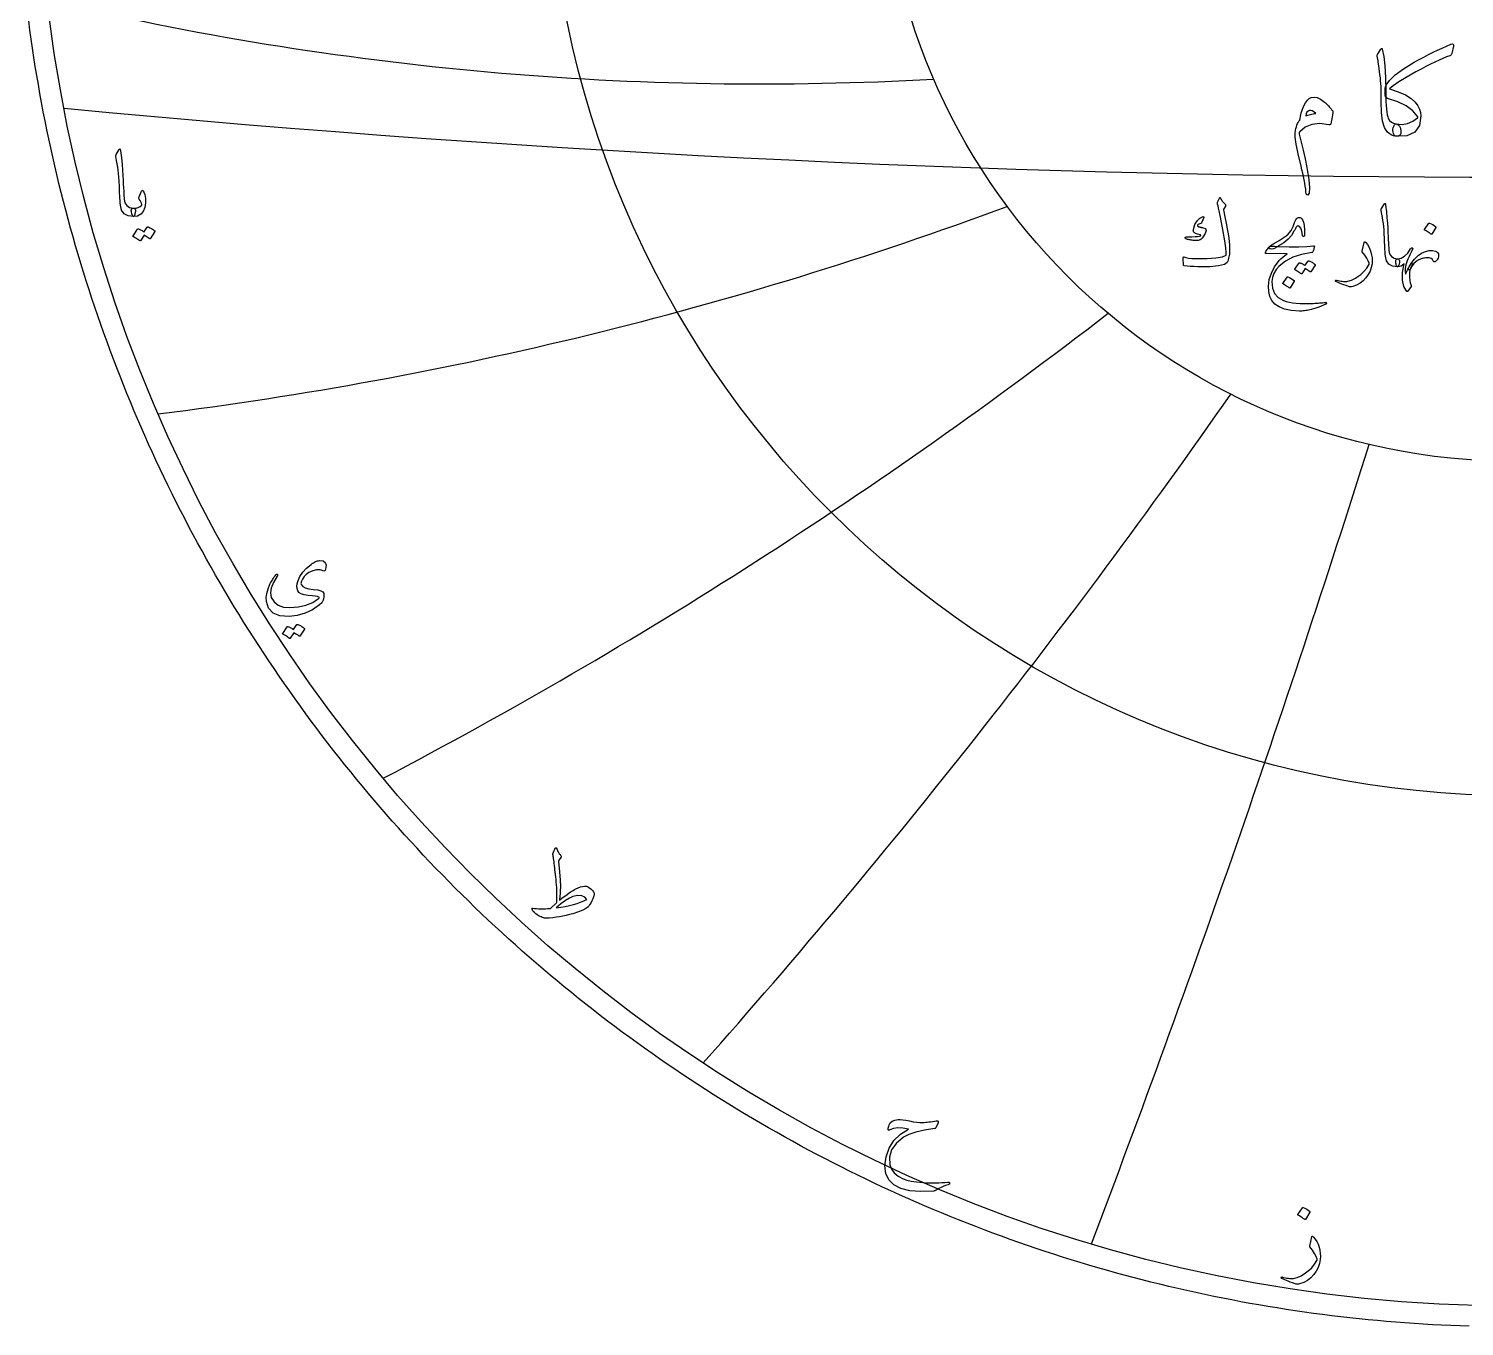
# Model space of a CAD drawing. Header units: millimetres. Extents: x -62 to 62, y -62 to 63.
# Drawn here: x -61.1 to -2.1, y -61.6 to -8.2 of the extents above; entities that cross this region are included whole.
import ezdxf

# ---------------------------------------------------------------- set-up
doc = ezdxf.new("R2010")
doc.units = ezdxf.units.MM
for name, color, linetype in [('CUT_OUTER', 1, 'Continuous'), ('ENGRAVE', 7, 'Continuous'), ('ENGRAVE_FINE', 8, 'Continuous'), ('TEXT', 5, 'Continuous')]:
    doc.layers.add(name, color=color, linetype=linetype)

msp = doc.modelspace()

# ---------------------------------------------------------------- linework, layer by layer
at = {"layer": 'CUT_OUTER'}
msp.add_lwpolyline([(-1.89, -61.5835), (-2.2678, -61.5708), (-2.6455, -61.5557), (-3.0232, -61.5383), (-3.4007, -61.5186), (-3.7781, -61.4966), (-4.1554, -61.4722), (-4.5325, -61.4456), (-4.9094, -61.4166), (-5.2862, -61.3853), (-5.6627, -61.3517), (-6.0391, -61.3158), (-6.4152, -61.2776), (-6.7911, -61.2371), (-7.1667, -61.1943), (-7.542, -61.1491), (-7.9171, -61.1017), (-8.2919, -61.052), (-8.6663, -61), (-9.0404, -60.9456), (-9.4142, -60.889), (-9.7876, -60.8301), (-10.1607, -60.7689), (-10.5334, -60.7054), (-10.9057, -60.6396), (-11.2775, -60.5716), (-11.649, -60.5012), (-12.02, -60.4286), (-12.3906, -60.3537), (-12.7606, -60.2766), (-13.1303, -60.1971), (-13.4994, -60.1154), (-13.868, -60.0315), (-14.2361, -59.9453), (-14.6036, -59.8568), (-14.9706, -59.7661), (-15.3371, -59.6731), (-15.7029, -59.5778), (-16.0682, -59.4804), (-16.4328, -59.3807), (-16.7969, -59.2787), (-17.1603, -59.1745), (-17.5231, -59.0681), (-17.8852, -58.9595), (-18.2466, -58.8486), (-18.6073, -58.7356), (-18.9674, -58.6203), (-19.3267, -58.5028), (-19.6853, -58.3831), (-20.0432, -58.2612), (-20.4003, -58.1372), (-20.7566, -58.0109), (-21.1122, -57.8824), (-21.4669, -57.7518), (-21.8209, -57.619), (-22.174, -57.484), (-22.5263, -57.3469), (-22.8778, -57.2076), (-23.2284, -57.0661), (-23.5781, -56.9225), (-23.9269, -56.7768), (-24.2748, -56.6289), (-24.6218, -56.4789), (-24.9679, -56.3267), (-25.3131, -56.1725), (-25.6573, -56.0161), (-26.0005, -55.8576), (-26.3427, -55.697), (-26.684, -55.5344), (-27.0242, -55.3696), (-27.3635, -55.2027), (-27.7017, -55.0338), (-28.0388, -54.8628), (-28.3749, -54.6897), (-28.71, -54.5146), (-29.0439, -54.3374), (-29.3768, -54.1581), (-29.7085, -53.9769), (-30.0392, -53.7936), (-30.3687, -53.6082), (-30.6971, -53.4209), (-31.0243, -53.2315), (-31.3503, -53.0402), (-31.6752, -52.8468), (-31.9988, -52.6515), (-32.3213, -52.4541), (-32.6425, -52.2548), (-32.9625, -52.0535), (-33.2813, -51.8503), (-33.5988, -51.6451), (-33.9151, -51.438), (-34.2301, -51.2289), (-34.5438, -51.0179), (-34.8562, -50.805), (-35.1672, -50.5902), (-35.477, -50.3734), (-35.7854, -50.1548), (-36.0925, -49.9343), (-36.3982, -49.7119), (-36.7025, -49.4876), (-37.0055, -49.2615), (-37.307, -49.0335), (-37.6072, -48.8037), (-37.906, -48.572), (-38.2033, -48.3385), (-38.4992, -48.1032), (-38.7936, -47.866), (-39.0866, -47.6271), (-39.3781, -47.3864), (-39.6681, -47.1439), (-39.9566, -46.8996), (-40.2436, -46.6535), (-40.5291, -46.4057), (-40.8131, -46.1562), (-41.0955, -45.9049), (-41.3764, -45.6519), (-41.6558, -45.3971), (-41.9335, -45.1407), (-42.2097, -44.8825), (-42.4843, -44.6227), (-42.7573, -44.3612), (-43.0287, -44.098), (-43.2985, -43.8331), (-43.5666, -43.5666), (-43.8331, -43.2985), (-44.098, -43.0287), (-44.3612, -42.7573), (-44.6227, -42.4843), (-44.8825, -42.2097), (-45.1407, -41.9335), (-45.3971, -41.6558), (-45.6519, -41.3764), (-45.9049, -41.0955), (-46.1562, -40.8131), (-46.4057, -40.5291), (-46.6535, -40.2436), (-46.8996, -39.9566), (-47.1439, -39.6681), (-47.3864, -39.3781), (-47.6271, -39.0866), (-47.866, -38.7936), (-48.1032, -38.4992), (-48.3385, -38.2033), (-48.572, -37.906), (-48.8037, -37.6072), (-49.0335, -37.307), (-49.2615, -37.0055), (-49.4876, -36.7025), (-49.7119, -36.3982), (-49.9343, -36.0925), (-50.1548, -35.7854), (-50.3734, -35.477), (-50.5902, -35.1672), (-50.805, -34.8562), (-51.0179, -34.5438), (-51.2289, -34.2301), (-51.438, -33.9151), (-51.6451, -33.5988), (-51.8503, -33.2813), (-52.0535, -32.9625), (-52.2548, -32.6425), (-52.4541, -32.3213), (-52.6515, -31.9988), (-52.8468, -31.6752), (-53.0402, -31.3503), (-53.2315, -31.0243), (-53.4209, -30.6971), (-53.6082, -30.3687), (-53.7936, -30.0392), (-53.9769, -29.7085), (-54.1581, -29.3768), (-54.3374, -29.0439), (-54.5146, -28.71), (-54.6897, -28.3749), (-54.8628, -28.0388), (-55.0338, -27.7017), (-55.2027, -27.3635), (-55.3696, -27.0242), (-55.5344, -26.684), (-55.697, -26.3427), (-55.8576, -26.0005), (-56.0161, -25.6573), (-56.1725, -25.3131), (-56.3267, -24.9679), (-56.4789, -24.6218), (-56.6289, -24.2748), (-56.7768, -23.9269), (-56.9225, -23.5781), (-57.0661, -23.2284), (-57.2076, -22.8778), (-57.3469, -22.5263), (-57.484, -22.174), (-57.619, -21.8209), (-57.7518, -21.4669), (-57.8824, -21.1122), (-58.0109, -20.7566), (-58.1372, -20.4003), (-58.2612, -20.0432), (-58.3831, -19.6853), (-58.5028, -19.3267), (-58.6203, -18.9674), (-58.7356, -18.6073), (-58.8486, -18.2466), (-58.9595, -17.8852), (-59.0681, -17.5231), (-59.1745, -17.1603), (-59.2787, -16.7969), (-59.3807, -16.4328), (-59.4804, -16.0682), (-59.5778, -15.7029), (-59.6731, -15.3371), (-59.7661, -14.9706), (-59.8568, -14.6036), (-59.9453, -14.2361), (-60.0315, -13.868), (-60.1154, -13.4994), (-60.1971, -13.1303), (-60.2766, -12.7606), (-60.3537, -12.3906), (-60.4286, -12.02), (-60.5012, -11.649), (-60.5716, -11.2775), (-60.6396, -10.9057), (-60.7054, -10.5334), (-60.7689, -10.1607), (-60.8301, -9.7876), (-60.889, -9.4142), (-60.9456, -9.0404), (-61, -8.6663), (-61.052, -8.2919), (-61.1017, -7.9171)], dxfattribs=at)
at = {"layer": 'ENGRAVE'}
for radius in [60.75, 39.7663, 26.0306]:
    msp.add_circle((0, 0), radius, dxfattribs=at)
for centre, radius, start, end in [((-31.0405, 115.8448), 126.3522, 256.592753, 273.238011), ((-74.8621, 129.665), 154.9152, 277.076278, 290.392484), ((-141.0224, 141.0224), 203.3617, 297.686788, 307.673943), ((-258.8924, 149.4716), 301.5765, 318.398621, 325.056725), ((-577.2702, 154.6791), 598.9556, 339.1811417, 342.5101935)]:
    msp.add_arc(centre, radius, start, end, dxfattribs=at)
at = {"layer": 'ENGRAVE_FINE'}
msp.add_arc((0, 614.0096), 628.3525, 264.5526081, 275.4473919, dxfattribs=at)
at = {"layer": 'TEXT'}
for points in [[(-4.8909, -12.1545), (-4.8158, -12.1838), (-4.758, -12.2431), (-4.7176, -12.3323), (-4.6945, -12.4515), (-4.696, -12.5506), (-4.7292, -12.6179), (-4.7942, -12.6536), (-4.8909, -12.6575), (-4.9984, -12.6371), (-5.0957, -12.6), (-5.1828, -12.5461), (-5.2598, -12.4754), (-5.372, -12.2979), (-5.4502, -12.0335), (-5.4942, -11.6823), (-5.5041, -11.2443), (-5.5026, -11.1115), (-5.5029, -10.9815), (-5.505, -10.8541), (-5.5089, -10.7294), (-5.5146, -10.6077), (-5.522, -10.4892), (-5.5313, -10.3741), (-5.5424, -10.2623), (-5.5587, -10.1204), (-5.5741, -9.9917), (-5.5887, -9.8761), (-5.6023, -9.7737), (-5.615, -9.6851), (-5.6268, -9.6108), (-5.6378, -9.5509), (-5.6478, -9.5054), (-5.6649, -9.4294), (-5.6729, -9.3689), (-5.672, -9.324), (-5.6622, -9.2947), (-5.5232, -9.0743), (-5.5032, -9.0515), (-5.4861, -9.0456), (-5.472, -9.0563), (-5.461, -9.0839), (-5.402, -9.374), (-5.3592, -9.7605), (-5.3325, -10.2434), (-5.322, -10.8228), (-5.3183, -11.037), (-5.3119, -11.2294), (-5.3027, -11.3999), (-5.2909, -11.5485), (-5.2764, -11.675), (-5.2592, -11.779), (-5.2393, -11.8606), (-5.2167, -11.9198), (-5.1622, -12.0063), (-5.0897, -12.0742), (-4.9993, -12.1236), (-4.8909, -12.1545)], [(-5.164, -10.7126), (-4.8071, -10.8297), (-4.5125, -10.9605), (-4.2802, -11.1051), (-4.1101, -11.2635), (-4.0074, -11.4042), (-3.9341, -11.5437), (-3.89, -11.682), (-3.8754, -11.8192), (-3.9391, -12.2218), (-4.1305, -12.4958), (-4.4493, -12.641), (-4.8957, -12.6575), (-4.9274, -12.6491), (-4.9556, -12.6287), (-4.9801, -12.5964), (-5.0011, -12.5521), (-5.02, -12.4889), (-5.0286, -12.4287), (-5.0271, -12.3715), (-5.0155, -12.3174), (-4.9882, -12.2407), (-4.9592, -12.188), (-4.9283, -12.1593), (-4.8957, -12.1545), (-4.6487, -12.1692), (-4.4203, -12.1317), (-4.2104, -12.0422), (-4.0191, -11.9006), (-4.0074, -11.8889), (-4.0011, -11.8778), (-4.0002, -11.8674), (-4.0047, -11.8575), (-4.2065, -11.618), (-4.4813, -11.412), (-4.8292, -11.2395), (-5.2502, -11.1006), (-5.2942, -11.0764), (-5.3256, -11.0276), (-5.3445, -10.9542), (-5.3508, -10.8563), (-5.3478, -10.7698), (-5.3388, -10.6922), (-5.3238, -10.6237), (-5.3029, -10.5641), (-5.1679, -10.3611), (-4.9304, -10.1354), (-4.5906, -9.8869), (-4.1484, -9.6156), (-3.951, -9.5056), (-3.7562, -9.4006), (-3.5641, -9.3008), (-3.3748, -9.206), (-3.1881, -9.1164), (-3.0041, -9.0318), (-2.8228, -8.9523), (-2.6443, -8.8779), (-2.5874, -8.8647), (-2.5508, -8.8731), (-2.5347, -8.903), (-2.5389, -8.9545), (-2.6107, -9.2563), (-2.6209, -9.2872), (-2.6371, -9.3126), (-2.6592, -9.3327), (-2.6874, -9.3474), (-2.8245, -9.3996), (-2.9724, -9.4605), (-3.1311, -9.5301), (-3.3005, -9.6084), (-3.4805, -9.6957), (-3.6706, -9.7923), (-3.8709, -9.8981), (-4.0814, -10.0132), (-4.4742, -10.2366), (-4.7855, -10.4276), (-5.0155, -10.5862), (-5.164, -10.7126)], [(-8.8573, -12.0012), (-8.8443, -11.9247), (-8.8292, -11.8485), (-8.8119, -11.7726), (-8.7926, -11.697), (-8.7706, -11.6223), (-8.7453, -11.5491), (-8.7167, -11.4774), (-8.6849, -11.4072), (-8.6142, -11.2799), (-8.5411, -11.1808), (-8.4657, -11.1099), (-8.3879, -11.0671), (-8.2693, -11.0464), (-8.1388, -11.0707), (-7.9962, -11.1398), (-7.8418, -11.2539), (-7.7992, -11.2904), (-7.7579, -11.3282), (-7.7178, -11.3671), (-7.6789, -11.4072), (-7.6409, -11.4485), (-7.6034, -11.491), (-7.5666, -11.5347), (-7.5304, -11.5796), (-7.5118, -11.6057), (-7.4992, -11.6311), (-7.4927, -11.656), (-7.4921, -11.6802), (-7.5082, -11.778), (-7.5232, -11.8653), (-7.537, -11.9421), (-7.5495, -12.0084), (-7.5606, -12.0633), (-7.5699, -12.106), (-7.5774, -12.1364), (-7.5831, -12.1545), (-7.5972, -12.1766), (-7.6154, -12.1904), (-7.6379, -12.1958), (-7.6645, -12.1928), (-8.0355, -12.1407), (-8.3579, -12.1712), (-8.6319, -12.2844), (-8.8573, -12.4802), (-8.8732, -12.5042), (-8.8825, -12.5281), (-8.8852, -12.5521), (-8.8813, -12.576), (-8.7968, -12.8988), (-8.716, -13.2347), (-8.6387, -13.5838), (-8.5651, -13.9461), (-8.4819, -14.4335), (-8.4477, -14.7844), (-8.4627, -14.9987), (-8.5268, -15.0766), (-8.5528, -15.0706), (-8.5735, -15.0478), (-8.5887, -15.0083), (-8.5986, -14.952), (-8.6103, -14.8347), (-8.6262, -14.7125), (-8.6462, -14.5856), (-8.6705, -14.4538), (-8.6983, -14.3176), (-8.7292, -14.1772), (-8.763, -14.0326), (-8.7998, -13.8838), (-8.9229, -13.3847), (-9.0046, -12.9892), (-9.045, -12.6973), (-9.0441, -12.509), (-9.0305, -12.4214), (-9.0136, -12.3407), (-8.9934, -12.2669), (-8.9699, -12.2), (-8.944, -12.14), (-8.9166, -12.0868), (-8.8877, -12.0406), (-8.8573, -12.0012)], [(-8.6082, -11.8239), (-8.5639, -11.8055), (-8.5172, -11.7886), (-8.4681, -11.7732), (-8.4166, -11.7593), (-8.363, -11.7469), (-8.3076, -11.7359), (-8.2504, -11.7265), (-8.1915, -11.7186), (-8.2744, -11.6554), (-8.3459, -11.6144), (-8.4061, -11.5955), (-8.4549, -11.5988), (-8.513, -11.6272), (-8.5579, -11.6743), (-8.5896, -11.7398), (-8.6082, -11.8239)], [(-57.38, -13.2027), (-57.3726, -13.1912), (-57.3656, -13.1835), (-57.3592, -13.1797), (-57.3532, -13.1797), (-57.3441, -13.1847), (-57.3359, -13.1998), (-57.3288, -13.225), (-57.3225, -13.2602), (-57.2909, -13.5464), (-57.265, -13.8111), (-57.2449, -14.0542), (-57.2306, -14.2757), (-57.2213, -14.4652), (-57.2128, -14.635), (-57.205, -14.7852), (-57.198, -14.9157), (-57.1919, -15.0266), (-57.187, -15.1179), (-57.1833, -15.1895), (-57.1807, -15.2415), (-57.1467, -15.3971), (-57.0715, -15.5116), (-56.9551, -15.5849), (-56.7975, -15.617), (-56.7537, -15.6285), (-56.7257, -15.6553), (-56.7134, -15.6975), (-56.717, -15.755), (-56.735, -15.8455), (-56.7544, -15.9102), (-56.7752, -15.949), (-56.7975, -15.9619), (-57.0193, -15.9327), (-57.1827, -15.845), (-57.2876, -15.6989), (-57.334, -15.4944), (-57.3413, -15.3965), (-57.3479, -15.2985), (-57.3538, -15.2001), (-57.3589, -15.1016), (-57.3636, -15.0028), (-57.368, -14.9037), (-57.3722, -14.8045), (-57.3762, -14.7049), (-57.3834, -14.5151), (-57.3934, -14.3442), (-57.4064, -14.1923), (-57.4222, -14.0592), (-57.4409, -13.9314), (-57.4624, -13.7953), (-57.4868, -13.6507), (-57.5141, -13.4978), (-57.5177, -13.4702), (-57.517, -13.4451), (-57.512, -13.4223), (-57.5026, -13.402)], [(-56.5676, -15.1533), (-56.4603, -14.9157), (-56.4445, -14.8896), (-56.4277, -14.8803), (-56.41, -14.8877), (-56.3913, -14.9119), (-56.3568, -14.9843), (-56.33, -15.0599), (-56.3108, -15.1386), (-56.2993, -15.2204), (-56.2957, -15.3058), (-56.3003, -15.3952), (-56.313, -15.4888), (-56.3338, -15.5864), (-56.3973, -15.7507), (-56.4957, -15.868), (-56.6291, -15.9384), (-56.7975, -15.9619), (-56.8169, -15.9497), (-56.8368, -15.9131), (-56.8572, -15.852), (-56.878, -15.7665), (-56.884, -15.7207), (-56.8828, -15.6831), (-56.8744, -15.6537), (-56.8588, -15.6323), (-56.8464, -15.6242), (-56.832, -15.6189), (-56.8157, -15.6165), (-56.7975, -15.617), (-56.6914, -15.6137), (-56.5992, -15.5921), (-56.5209, -15.5523), (-56.4564, -15.4944), (-56.4536, -15.4898), (-56.4526, -15.4838), (-56.4536, -15.4764), (-56.4564, -15.4676), (-56.4715, -15.4134), (-56.4938, -15.3583), (-56.5233, -15.3023), (-56.5599, -15.2453), (-56.5719, -15.2237), (-56.5772, -15.2012), (-56.5757, -15.1777), (-56.5676, -15.1533)], [(-12.1039, -15.2155), (-12.0837, -15.254), (-12.0626, -15.2905), (-12.0406, -15.325), (-12.0177, -15.3574), (-11.9937, -15.3878), (-11.9683, -15.4162), (-11.9416, -15.4426), (-11.9135, -15.467), (-11.9028, -15.4807), (-11.8992, -15.4966), (-11.9028, -15.5148), (-11.9135, -15.5353), (-11.9782, -15.643), (-11.9845, -15.6547), (-11.989, -15.6646), (-11.9917, -15.6727), (-11.9926, -15.679), (-11.9335, -15.9703), (-11.8821, -16.2336), (-11.8383, -16.4688), (-11.8022, -16.6759), (-11.7739, -16.8548), (-11.7537, -17.0051), (-11.7415, -17.1269), (-11.7375, -17.2202), (-11.7375, -17.3963), (-11.7406, -17.4521), (-11.7465, -17.5081), (-11.755, -17.5644), (-11.7662, -17.6208), (-11.7804, -17.6775), (-11.7977, -17.7345), (-11.8181, -17.7916), (-11.8417, -17.849), (-11.9499, -17.9341), (-12.1884, -17.9918), (-12.5571, -18.0221), (-13.056, -18.025), (-13.2119, -18.0196), (-13.356, -18.0107), (-13.4885, -17.9981), (-13.6093, -17.9819), (-13.6203, -17.9772), (-13.6282, -17.9702), (-13.6329, -17.961), (-13.6345, -17.9496), (-13.6377, -17.8946), (-13.6403, -17.8445), (-13.6422, -17.7994), (-13.6434, -17.7592), (-13.644, -17.7235), (-13.6439, -17.6918), (-13.6431, -17.6642), (-13.6416, -17.6406), (-13.6401, -17.6273), (-13.6354, -17.6199), (-13.6275, -17.6184), (-13.6165, -17.6226), (-13.5325, -17.648), (-13.4243, -17.6666), (-13.2918, -17.6785), (-13.1351, -17.6837), (-12.6669, -17.6835), (-12.3007, -17.6613), (-12.0364, -17.617), (-11.874, -17.5508), (-11.8742, -17.4414), (-11.8965, -17.2427), (-11.9407, -16.9546), (-12.0069, -16.5771), (-12.0763, -16.1992), (-12.13, -15.9134), (-12.1679, -15.7196), (-12.1902, -15.6179), (-12.1971, -15.59), (-12.2036, -15.564), (-12.2097, -15.5397), (-12.2153, -15.5173), (-12.2205, -15.4969), (-12.2252, -15.4787), (-12.2295, -15.4627), (-12.2333, -15.449), (-12.2396, -15.4192), (-12.2405, -15.3906), (-12.236, -15.3635), (-12.2261, -15.3377), (-12.1578, -15.2011), (-12.1522, -15.1919), (-12.1462, -15.1859), (-12.1397, -15.1829), (-12.1327, -15.1832), (-12.1242, -15.1879), (-12.1165, -15.1948), (-12.1098, -15.204), (-12.1039, -15.2155)], [(-5.3783, -15.4382), (-5.3714, -15.4275), (-5.3649, -15.4203), (-5.3588, -15.4167), (-5.3532, -15.4167), (-5.3447, -15.4214), (-5.337, -15.4356), (-5.3303, -15.4591), (-5.3244, -15.4921), (-5.2948, -15.7605), (-5.2706, -16.0086), (-5.2517, -16.2365), (-5.2382, -16.4442), (-5.2296, -16.6218), (-5.2216, -16.781), (-5.2143, -16.9218), (-5.2077, -17.0442), (-5.202, -17.1482), (-5.1974, -17.2337), (-5.1939, -17.3009), (-5.1915, -17.3496), (-5.1596, -17.4955), (-5.0891, -17.6029), (-4.98, -17.6716), (-4.8322, -17.7017), (-4.7911, -17.7125), (-4.7649, -17.7376), (-4.7534, -17.7771), (-4.7568, -17.831), (-4.7736, -17.9159), (-4.7918, -17.9765), (-4.8114, -18.0129), (-4.8322, -18.025), (-5.0402, -17.9976), (-5.1933, -17.9154), (-5.2917, -17.7785), (-5.3352, -17.5867), (-5.3421, -17.495), (-5.3482, -17.403), (-5.3537, -17.3109), (-5.3586, -17.2185), (-5.363, -17.1258), (-5.3671, -17.033), (-5.371, -16.9399), (-5.3747, -16.8466), (-5.3815, -16.6686), (-5.3909, -16.5084), (-5.403, -16.366), (-5.4179, -16.2412), (-5.4354, -16.1214), (-5.4556, -15.9938), (-5.4785, -15.8583), (-5.5041, -15.7149), (-5.5074, -15.6891), (-5.5068, -15.6655), (-5.5021, -15.6442), (-5.4933, -15.6251)], [(-56.2265, -16.395), (-56.2217, -16.3902), (-56.215, -16.3873), (-56.2064, -16.3863), (-56.1958, -16.3873), (-56.1581, -16.4014), (-56.1216, -16.417), (-56.0863, -16.434), (-56.0521, -16.4524), (-56.019, -16.4726), (-55.9865, -16.4946), (-55.9548, -16.5186), (-55.9238, -16.5444), (-55.9178, -16.5523), (-55.9151, -16.5607), (-55.9159, -16.5696), (-55.9199, -16.5789), (-56.1039, -16.8702), (-56.1089, -16.874), (-56.1163, -16.874), (-56.1261, -16.8702), (-56.1384, -16.8625), (-56.1467, -16.8554), (-56.1604, -16.8457), (-56.1793, -16.8334), (-56.2035, -16.8184), (-56.2332, -16.8006), (-56.2687, -16.7796), (-56.3099, -16.7556), (-56.3568, -16.7284), (-56.5024, -16.9545), (-56.5091, -16.9614), (-56.5178, -16.9631), (-56.5283, -16.9595), (-56.5407, -16.9506), (-56.5515, -16.943), (-56.5685, -16.9315), (-56.5918, -16.9162), (-56.6212, -16.897), (-56.6574, -16.874), (-56.7007, -16.8472), (-56.7513, -16.8165), (-56.809, -16.782), (-56.815, -16.7763), (-56.8176, -16.7705), (-56.8169, -16.7648), (-56.8128, -16.759), (-56.6251, -16.4793), (-56.6203, -16.4745), (-56.6136, -16.4716), (-56.6049, -16.4707), (-56.5944, -16.4716), (-56.5623, -16.482), (-56.5312, -16.4941), (-56.501, -16.5079), (-56.4718, -16.5233), (-56.4435, -16.5402), (-56.4162, -16.5583), (-56.3899, -16.5776), (-56.3645, -16.5981)], [(-12.8261, -15.9628), (-12.8194, -15.9637), (-12.8135, -15.9664), (-12.8086, -15.9709), (-12.8045, -15.9772), (-12.8032, -15.9828), (-12.8027, -15.9888), (-12.8032, -15.9953), (-12.8045, -16.0023), (-12.88, -16.1927), (-12.8892, -16.212), (-12.8988, -16.2269), (-12.9089, -16.2372), (-12.9195, -16.243), (-12.9646, -16.2558), (-13.003, -16.2727), (-13.0347, -16.2935), (-13.0596, -16.3185), (-13.0646, -16.3315), (-13.0578, -16.3454), (-13.0394, -16.3602), (-13.0093, -16.376), (-12.9892, -16.3829), (-12.9685, -16.3894), (-12.947, -16.3955), (-12.9249, -16.4011), (-12.9019, -16.4063), (-12.8777, -16.411), (-12.8525, -16.4152), (-12.8261, -16.4191), (-12.7349, -16.457), (-12.7057, -16.5349), (-12.7385, -16.6528), (-12.8333, -16.8107), (-12.8723, -16.8576), (-12.9105, -16.8942), (-12.9478, -16.9205), (-12.9842, -16.9364), (-13.0241, -16.9447), (-13.0794, -16.9481), (-13.1499, -16.9465), (-13.2357, -16.94), (-13.2794, -16.9357), (-13.321, -16.9301), (-13.3603, -16.9232), (-13.3973, -16.9149), (-13.4321, -16.9059), (-13.4647, -16.8969), (-13.495, -16.8879), (-13.5231, -16.8789), (-13.5404, -16.8693), (-13.5527, -16.8583), (-13.5601, -16.8459), (-13.5626, -16.8322), (-13.5604, -16.8181), (-13.5536, -16.808), (-13.5424, -16.8019), (-13.5267, -16.7999), (-13.4766, -16.7965), (-13.4198, -16.7936), (-13.3562, -16.7911), (-13.286, -16.7891), (-13.1548, -16.7853), (-13.0524, -16.7774), (-12.9788, -16.7655), (-12.9339, -16.7496), (-12.928, -16.7453), (-12.9249, -16.7397), (-12.9244, -16.7328), (-12.9267, -16.7244), (-12.9298, -16.7193), (-12.9357, -16.7146), (-12.9442, -16.7103), (-12.9554, -16.7065), (-13.0596, -16.6813), (-13.1032, -16.6688), (-13.1405, -16.6526), (-13.1714, -16.6328), (-13.1961, -16.6095), (-13.217, -16.5821), (-13.2294, -16.5538), (-13.2332, -16.5246), (-13.2285, -16.4945), (-13.1629, -16.2915), (-13.074, -16.1352), (-12.9617, -16.0257), (-12.8261, -15.9628)], [(-10.1459, -17.249), (-10.1246, -17.224), (-10.1001, -17.1991), (-10.0725, -17.1746), (-10.0417, -17.1502), (-10.0078, -17.1258), (-9.9708, -17.1012), (-9.9306, -17.0764), (-9.8872, -17.0514), (-9.695, -16.9378), (-9.5387, -16.8376), (-9.4184, -16.7509), (-9.3339, -16.6777), (-9.2686, -16.6057), (-9.2127, -16.5295), (-9.1662, -16.4494), (-9.1292, -16.3652), (-9.1131, -16.3231), (-9.0973, -16.283), (-9.0817, -16.2449), (-9.0663, -16.2089), (-9.0514, -16.1753), (-9.0371, -16.1447), (-9.0235, -16.1169), (-9.0106, -16.0921), (-8.9821, -16.0497), (-8.9504, -16.0194), (-8.9156, -16.0012), (-8.8777, -15.9951), (-8.8406, -16.0012), (-8.8049, -16.0194), (-8.7706, -16.0497), (-8.7375, -16.0921), (-8.6965, -16.1891), (-8.6702, -16.3292), (-8.6587, -16.5125), (-8.6621, -16.7388), (-8.6643, -16.7593), (-8.6711, -16.7738), (-8.6823, -16.7826), (-8.698, -16.7855), (-8.7142, -16.7824), (-8.7268, -16.773), (-8.7358, -16.7572), (-8.7411, -16.7352), (-8.7688, -16.5623), (-8.8085, -16.4388), (-8.8604, -16.3647), (-8.9244, -16.34), (-8.9408, -16.3429), (-8.9576, -16.3517), (-8.9749, -16.3663), (-8.9926, -16.3867), (-9.0005, -16.399), (-9.0097, -16.4141), (-9.0203, -16.4322), (-9.0322, -16.4532), (-9.0454, -16.4771), (-9.06, -16.5039), (-9.0759, -16.5337), (-9.0932, -16.5664), (-9.1961, -16.7348), (-9.3357, -16.8915), (-9.5122, -17.0366), (-9.7256, -17.1699), (-9.7278, -17.1713), (-9.7345, -17.1753), (-9.7458, -17.1821), (-9.7615, -17.1915), (-9.7817, -17.2036), (-9.8064, -17.2185), (-9.8356, -17.236), (-9.8693, -17.2562), (-9.9404, -17.2881), (-10.0103, -17.2975), (-10.0788, -17.2845), (-10.1459, -17.249)], [(-3.5496, -16.2358), (-3.5451, -16.2313), (-3.5389, -16.2287), (-3.5308, -16.2278), (-3.5209, -16.2287), (-3.4511, -16.2569), (-3.3853, -16.2915), (-3.3235, -16.3324), (-3.2658, -16.3795), (-3.2602, -16.3867), (-3.2577, -16.3939), (-3.2584, -16.4011), (-3.2622, -16.4083), (-3.4311, -16.6813), (-3.4374, -16.6878), (-3.4454, -16.6894), (-3.4553, -16.6861), (-3.467, -16.6777), (-3.4771, -16.6706), (-3.493, -16.6598), (-3.5148, -16.6454), (-3.5424, -16.6274), (-3.5764, -16.6059), (-3.617, -16.5807), (-3.6644, -16.552), (-3.7185, -16.5197), (-3.7257, -16.5143), (-3.7293, -16.5089), (-3.7293, -16.5035), (-3.7257, -16.4981)], [(-6.2047, -17.0226), (-6.2026, -17.0161), (-6.2002, -17.011), (-6.1973, -17.0072), (-6.1939, -17.0047), (-6.1838, -17.0038), (-6.1714, -17.0083), (-6.1568, -17.0182), (-6.14, -17.0334), (-6.0744, -17.1113), (-6.0178, -17.2014), (-5.9702, -17.3036), (-5.9316, -17.4178), (-5.9015, -17.5409), (-5.8831, -17.6622), (-5.8764, -17.7816), (-5.8813, -17.8993), (-5.9132, -18.0542), (-5.9657, -18.2029), (-6.039, -18.3452), (-6.1328, -18.4813), (-6.2451, -18.6046), (-6.3735, -18.7049), (-6.5181, -18.7824), (-6.6789, -18.837), (-6.722, -18.8462), (-6.7651, -18.8487), (-6.8082, -18.8444), (-6.8514, -18.8334), (-6.9507, -18.7987), (-7.0404, -18.7665), (-7.1205, -18.7367), (-7.1909, -18.7094), (-7.2514, -18.6846), (-7.3018, -18.6623), (-7.3421, -18.6424), (-7.3723, -18.625), (-7.3786, -18.6196), (-7.3831, -18.6142), (-7.3858, -18.6088), (-7.3867, -18.6035), (-7.386, -18.5965), (-7.384, -18.59), (-7.3806, -18.5839), (-7.3759, -18.5783), (-7.3698, -18.574), (-7.3624, -18.572), (-7.3537, -18.5722), (-7.3436, -18.5747), (-7.282, -18.5912), (-7.2232, -18.6048), (-7.1671, -18.6155), (-7.1136, -18.6232), (-7.0624, -18.628), (-7.013, -18.6299), (-6.9654, -18.6289), (-6.9196, -18.625), (-6.8739, -18.6177), (-6.8267, -18.6066), (-6.7778, -18.5917), (-6.7274, -18.5729), (-6.6754, -18.5501), (-6.6219, -18.5231), (-6.5667, -18.4917), (-6.51, -18.4562), (-6.3508, -18.3416), (-6.2145, -18.2172), (-6.1011, -18.083), (-6.0107, -17.9388), (-6.0048, -17.9271), (-6.0017, -17.9136), (-6.0012, -17.8984), (-6.0035, -17.8813), (-6.0412, -17.7805), (-6.1005, -17.6684), (-6.1813, -17.5452), (-6.2837, -17.4107), (-6.2882, -17.4021), (-6.2909, -17.3945), (-6.2918, -17.3878), (-6.2909, -17.3819)], [(-9.7579, -17.1879), (-9.2969, -17.2041), (-8.8983, -17.2059), (-8.5622, -17.1933), (-8.2885, -17.1664), (-8.28, -17.1653), (-8.2727, -17.1659), (-8.2666, -17.168), (-8.2615, -17.1717), (-8.2578, -17.1768), (-8.2557, -17.183), (-8.2551, -17.1903), (-8.2561, -17.1987), (-8.2632, -17.2315), (-8.27, -17.2616), (-8.2767, -17.289), (-8.2831, -17.3137), (-8.2892, -17.3357), (-8.2952, -17.355), (-8.3009, -17.3716), (-8.3064, -17.3855), (-8.3181, -17.4077), (-8.3316, -17.4241), (-8.3468, -17.4347), (-8.3639, -17.4394), (-8.7789, -17.5146), (-9.1399, -17.6325), (-9.4471, -17.7931), (-9.7004, -17.9963), (-9.8284, -18.1425), (-9.9214, -18.2972), (-9.9793, -18.4604), (-10.0022, -18.6322), (-9.9802, -18.9019), (-9.8926, -19.1217), (-9.7395, -19.2917), (-9.5208, -19.4118), (-9.4074, -19.4482), (-9.2827, -19.4783), (-9.1469, -19.5021), (-8.9998, -19.5196), (-8.8417, -19.5311), (-8.6729, -19.5367), (-8.4932, -19.5364), (-8.3028, -19.5304), (-8.2351, -19.5266), (-8.1685, -19.5223), (-8.1031, -19.5176), (-8.0388, -19.5124), (-7.976, -19.5068), (-7.9153, -19.5007), (-7.8565, -19.4942), (-7.7998, -19.4873), (-7.7826, -19.4864), (-7.7702, -19.4909), (-7.7628, -19.5007), (-7.7603, -19.516), (-7.7617, -19.5337), (-7.7657, -19.5474), (-7.7724, -19.5571), (-7.7819, -19.5627), (-7.8834, -19.6056), (-7.9795, -19.6444), (-8.0702, -19.6793), (-8.1555, -19.71), (-8.2352, -19.737), (-8.3091, -19.7603), (-8.3772, -19.7801), (-8.4394, -19.7962), (-8.4978, -19.8081), (-8.5548, -19.8187), (-8.6101, -19.8279), (-8.6639, -19.8358), (-8.7163, -19.8418), (-8.7676, -19.8456), (-8.8178, -19.8472), (-8.8669, -19.8465), (-9.2019, -19.8205), (-9.4812, -19.7639), (-9.7049, -19.6768), (-9.8729, -19.5591), (-9.9961, -19.412), (-10.0821, -19.2403), (-10.1309, -19.0438), (-10.1423, -18.8226), (-10.1071, -18.5482), (-10.0229, -18.2819), (-9.8897, -18.0237), (-9.7076, -17.7735), (-9.6364, -17.6979), (-9.5558, -17.6253), (-9.4658, -17.5559), (-9.3663, -17.4897), (-10.2357, -17.4825), (-10.2566, -17.4735), (-10.2654, -17.4574), (-10.262, -17.434), (-10.2465, -17.4035), (-10.2173, -17.359), (-10.1908, -17.319), (-10.167, -17.2836), (-10.1459, -17.2526), (-10.1275, -17.2263), (-10.1118, -17.205), (-10.0987, -17.1886), (-10.0884, -17.1771), (-10.0651, -17.1751), (-10.0022, -17.1762), (-9.8998, -17.1805), (-9.7579, -17.1879)], [(-4.2574, -17.9963), (-4.2969, -18.0812), (-4.3257, -18.1705), (-4.3436, -18.2644), (-4.3508, -18.3627), (-4.3477, -18.4651), (-4.3346, -18.5711), (-4.3117, -18.6807), (-4.279, -18.7939), (-4.2749, -18.8089), (-4.2736, -18.8217), (-4.2749, -18.8323), (-4.279, -18.8406), (-4.4083, -19.0238), (-4.4202, -19.0371), (-4.4307, -19.0445), (-4.44, -19.046), (-4.4478, -19.0418), (-4.5709, -18.8309), (-4.631, -18.572), (-4.6283, -18.2651), (-4.5628, -17.9101), (-4.6254, -17.9604), (-4.6912, -17.9963), (-4.7602, -18.0178), (-4.8322, -18.025), (-4.8477, -18.0203), (-4.8619, -18.0062), (-4.8747, -17.9826), (-4.8861, -17.9496), (-4.8926, -17.9297), (-4.8978, -17.9096), (-4.9016, -17.8893), (-4.9041, -17.8687), (-4.9059, -17.8482), (-4.9077, -17.8279), (-4.9095, -17.8078), (-4.9113, -17.7879), (-4.909, -17.7515), (-4.8951, -17.725), (-4.8695, -17.7084), (-4.8322, -17.7017), (-4.6856, -17.6689), (-4.5475, -17.5885), (-4.4179, -17.4605), (-4.2969, -17.2849), (-4.2805, -17.2627), (-4.2637, -17.2499), (-4.2464, -17.2465), (-4.2287, -17.2526), (-4.2156, -17.264), (-4.2089, -17.2768), (-4.2084, -17.291), (-4.2143, -17.3065), (-4.2461, -17.3626), (-4.2767, -17.4196), (-4.3062, -17.4776), (-4.3346, -17.5364), (-4.3619, -17.5961), (-4.3881, -17.6568), (-4.4131, -17.7183), (-4.437, -17.7807), (-4.49, -17.9507), (-4.5197, -18.0978), (-4.526, -18.2219), (-4.5089, -18.3232), (-4.5073, -18.3264), (-4.5062, -18.3286), (-4.5055, -18.33), (-4.5053, -18.3304), (-4.5051, -18.33), (-4.5044, -18.3286), (-4.5033, -18.3264), (-4.5017, -18.3232), (-4.4798, -18.2717), (-4.4572, -18.2213), (-4.434, -18.172), (-4.4101, -18.1238), (-4.3853, -18.0766), (-4.3593, -18.03), (-4.3323, -17.984), (-4.3041, -17.9388), (-4.2837, -17.9074), (-4.2655, -17.8885), (-4.2495, -17.8822), (-4.2358, -17.8885), (-4.2291, -17.902), (-4.2305, -17.9244), (-4.2399, -17.9559), (-4.2574, -17.9963)], [(-3.352, -17.8023), (-3.3985, -17.7295), (-3.4589, -17.6801), (-3.5332, -17.6541), (-3.6215, -17.6514), (-3.6716, -17.6578), (-3.7212, -17.6662), (-3.7704, -17.6766), (-3.8191, -17.6891), (-3.8674, -17.704), (-3.9152, -17.7219), (-3.9626, -17.7427), (-4.0095, -17.7663), (-4.0899, -17.8202), (-4.1658, -17.8957), (-4.2372, -17.9927), (-4.3041, -18.1112), (-4.3232, -18.138), (-4.3409, -18.1535), (-4.3573, -18.1577), (-4.3724, -18.1508), (-4.3849, -18.1368), (-4.3903, -18.1202), (-4.3885, -18.1009), (-4.3796, -18.0789), (-4.3659, -18.0499), (-4.3535, -18.0241), (-4.3425, -18.0014), (-4.3328, -17.9819), (-4.3243, -17.9653), (-4.3167, -17.9514), (-4.3099, -17.9401), (-4.3041, -17.9316), (-4.2513, -17.8521), (-4.1972, -17.7789), (-4.1418, -17.712), (-4.0849, -17.6514), (-4.0268, -17.5968), (-3.9673, -17.5481), (-3.9064, -17.5052), (-3.8442, -17.4681), (-3.6846, -17.3956), (-3.5362, -17.3577), (-3.399, -17.3543), (-3.273, -17.3855), (-3.2193, -17.4127), (-3.1805, -17.4475), (-3.1564, -17.4899), (-3.1472, -17.54), (-3.1526, -17.6083), (-3.1724, -17.6729), (-3.2065, -17.734), (-3.255, -17.7915), (-3.2867, -17.8164), (-3.3134, -17.8265), (-3.3352, -17.8218), (-3.352, -17.8023)], [(-8.5112, -17.7879), (-8.5067, -17.7834), (-8.5004, -17.7807), (-8.4923, -17.7798), (-8.4825, -17.7807), (-8.4471, -17.794), (-8.4129, -17.8086), (-8.3797, -17.8245), (-8.3477, -17.8418), (-8.3166, -17.8607), (-8.2862, -17.8813), (-8.2565, -17.9038), (-8.2274, -17.928), (-8.2218, -17.9354), (-8.2193, -17.9433), (-8.22, -17.9516), (-8.2238, -17.9604), (-8.3962, -18.2334), (-8.401, -18.237), (-8.4079, -18.237), (-8.4171, -18.2334), (-8.4286, -18.2262), (-8.4364, -18.2196), (-8.4492, -18.2105), (-8.467, -18.1989), (-8.4896, -18.1849), (-8.5175, -18.1682), (-8.5507, -18.1485), (-8.5893, -18.126), (-8.6334, -18.1005), (-8.7699, -18.3124), (-8.7762, -18.319), (-8.7843, -18.3205), (-8.7941, -18.3172), (-8.8058, -18.3088), (-8.8159, -18.3017), (-8.8319, -18.2909), (-8.8536, -18.2765), (-8.8813, -18.2585), (-8.9152, -18.237), (-8.9558, -18.2118), (-9.0032, -18.1831), (-9.0573, -18.1508), (-9.0629, -18.1454), (-9.0654, -18.14), (-9.0647, -18.1346), (-9.0609, -18.1292), (-8.8849, -17.8669), (-8.8804, -17.8624), (-8.8741, -17.8598), (-8.866, -17.8589), (-8.8561, -17.8598), (-8.826, -17.8695), (-8.7968, -17.8809), (-8.7685, -17.8938), (-8.7411, -17.9083), (-8.7146, -17.9241), (-8.689, -17.941), (-8.6643, -17.9591), (-8.6405, -17.9783)], [(-9.3735, -18.4454), (-9.369, -18.4409), (-9.3627, -18.4382), (-9.3546, -18.4373), (-9.3447, -18.4382), (-9.2749, -18.4665), (-9.2091, -18.5011), (-9.1473, -18.5419), (-9.0896, -18.5891), (-9.084, -18.5963), (-9.0816, -18.6035), (-9.0822, -18.6106), (-9.086, -18.6178), (-9.2549, -18.8909), (-9.2612, -18.8974), (-9.2693, -18.899), (-9.2792, -18.8956), (-9.2908, -18.8873), (-9.3009, -18.8801), (-9.3169, -18.8693), (-9.3387, -18.8549), (-9.3663, -18.837), (-9.4002, -18.8154), (-9.4408, -18.7903), (-9.4882, -18.7615), (-9.5423, -18.7292), (-9.5495, -18.7238), (-9.5531, -18.7184), (-9.5531, -18.713), (-9.5495, -18.7076)], [(-49.0031, -30.5269), (-49.1272, -30.4854), (-49.2657, -30.4838), (-49.4185, -30.5218), (-49.5856, -30.5997), (-49.6918, -30.6739), (-49.7801, -30.7626), (-49.8508, -30.8656), (-49.9037, -30.9829), (-49.909, -31.0064), (-49.9095, -31.0308), (-49.9052, -31.0562), (-49.8961, -31.0826), (-49.8352, -31.1645), (-49.7332, -31.2263), (-49.59, -31.2679), (-49.4055, -31.2895), (-49.2235, -31.3089), (-49.0913, -31.3441), (-49.0089, -31.3951), (-48.9763, -31.4619), (-48.9727, -31.6018), (-49.0003, -31.7264), (-49.059, -31.8356), (-49.1488, -31.9295), (-49.434, -32.1242), (-49.738, -32.2677), (-50.0606, -32.3599), (-50.4019, -32.4009), (-50.7746, -32.375), (-51.0534, -32.2629), (-51.2383, -32.0646), (-51.3293, -31.78), (-51.3346, -31.6239), (-51.3121, -31.4543), (-51.2618, -31.2713), (-51.1837, -31.0749), (-51.1565, -31.0203), (-51.1286, -30.9676), (-51.1, -30.9168), (-51.0706, -30.8679), (-51.0403, -30.8208), (-51.0089, -30.775), (-50.9762, -30.7307), (-50.9423, -30.6878), (-50.9241, -30.6701), (-50.9078, -30.6629), (-50.8934, -30.6663), (-50.881, -30.6802), (-50.874, -30.6974), (-50.8723, -30.7147), (-50.8759, -30.7319), (-50.8848, -30.7491), (-51.0424, -31.003), (-51.1358, -31.232), (-51.165, -31.4361), (-51.13, -31.6152), (-51.0175, -31.804), (-50.8522, -31.9371), (-50.6342, -32.0148), (-50.3636, -32.0368), (-50.0168, -32.0092), (-49.7044, -31.9381), (-49.4266, -31.8234), (-49.1833, -31.6651), (-49.1687, -31.6516), (-49.1631, -31.6382), (-49.1667, -31.6248), (-49.1794, -31.6114), (-49.2309, -31.5865), (-49.3203, -31.5654), (-49.4474, -31.5482), (-49.6125, -31.5348), (-49.7804, -31.5142), (-49.9085, -31.4754), (-49.9969, -31.4184), (-50.0455, -31.3431), (-50.068, -31.2548), (-50.0743, -31.1621), (-50.0642, -31.0651), (-50.0379, -30.9638), (-49.9523, -30.7647), (-49.8338, -30.5815), (-49.6822, -30.4141), (-49.4975, -30.2625), (-49.4484, -30.2265), (-49.4007, -30.1954), (-49.3545, -30.169), (-49.3097, -30.1475), (-49.2666, -30.1305), (-49.2254, -30.1178), (-49.1861, -30.1094), (-49.1488, -30.1053), (-49.0027, -30.119), (-48.9131, -30.1829), (-48.88, -30.2972), (-48.9035, -30.4617), (-48.9212, -30.506), (-48.9437, -30.5317), (-48.971, -30.5386), (-49.0031, -30.5269)], [(-50.0762, -32.7381), (-50.0714, -32.7333), (-50.0647, -32.7304), (-50.0561, -32.7295), (-50.0455, -32.7304), (-50.0078, -32.7446), (-49.9713, -32.7601), (-49.9359, -32.7771), (-49.9018, -32.7956), (-49.8686, -32.8157), (-49.8362, -32.8377), (-49.8044, -32.8617), (-49.7734, -32.8875), (-49.7674, -32.8955), (-49.7648, -32.9038), (-49.7655, -32.9127), (-49.7696, -32.922), (-49.9535, -33.2133), (-49.9586, -33.2171), (-49.966, -33.2171), (-49.9758, -33.2133), (-49.988, -33.2056), (-49.9964, -33.1986), (-50.0101, -33.1889), (-50.029, -33.1765), (-50.0532, -33.1616), (-50.0829, -33.1437), (-50.1183, -33.1228), (-50.1595, -33.0987), (-50.2065, -33.0715), (-50.3521, -33.2976), (-50.3588, -33.3045), (-50.3674, -33.3062), (-50.378, -33.3026), (-50.3904, -33.2938), (-50.4012, -33.2861), (-50.4182, -33.2746), (-50.4414, -33.2593), (-50.4709, -33.2401), (-50.5071, -33.2171), (-50.5504, -33.1903), (-50.601, -33.1596), (-50.6587, -33.1251), (-50.6647, -33.1194), (-50.6673, -33.1137), (-50.6666, -33.1079), (-50.6625, -33.1022), (-50.4747, -32.8224), (-50.4699, -32.8176), (-50.4632, -32.8147), (-50.4546, -32.8138), (-50.4441, -32.8147), (-50.412, -32.8252), (-50.3808, -32.8372), (-50.3507, -32.851), (-50.3214, -32.8665), (-50.2932, -32.8834), (-50.2659, -32.9014), (-50.2395, -32.9207), (-50.2141, -32.9412)], [(-39.5499, -42.1269), (-39.5317, -42.0852), (-39.5154, -42.0483), (-39.501, -42.0162), (-39.4886, -41.9889), (-39.4783, -41.9666), (-39.4704, -41.9496), (-39.4648, -41.9379), (-39.4617, -41.9314), (-39.4553, -41.923), (-39.4474, -41.917), (-39.438, -41.9134), (-39.4272, -41.9123), (-39.4184, -41.9137), (-39.411, -41.918), (-39.405, -41.9252), (-39.4004, -41.9352), (-39.3803, -41.9841), (-39.3621, -42.0272), (-39.3458, -42.0646), (-39.3314, -42.0962), (-39.3232, -42.1101), (-39.3137, -42.1249), (-39.3031, -42.1408), (-39.2912, -42.1575), (-39.2779, -42.1752), (-39.2629, -42.1939), (-39.2463, -42.2136), (-39.228, -42.2342), (-39.2165, -42.255), (-39.2126, -42.2754), (-39.2165, -42.2952), (-39.228, -42.3146), (-39.3008, -42.4104), (-39.3106, -42.426), (-39.3171, -42.4421), (-39.3202, -42.4586), (-39.3199, -42.4756), (-39.2826, -42.8974), (-39.2586, -43.2392), (-39.2481, -43.501), (-39.251, -43.6828), (-39.2549, -43.7507), (-39.2591, -43.8126), (-39.2635, -43.8685), (-39.2682, -43.9184), (-39.2731, -43.9626), (-39.2783, -44.0013), (-39.2837, -44.0345), (-39.2893, -44.0621), (-39.1747, -43.9745), (-39.0684, -43.8954), (-38.9706, -43.825), (-38.8811, -43.7632), (-38.8003, -43.7098), (-38.7283, -43.6646), (-38.6652, -43.6274), (-38.611, -43.5984), (-38.5144, -43.5553), (-38.4241, -43.5218), (-38.3401, -43.4978), (-38.2622, -43.4835), (-38.221, -43.4823), (-38.1779, -43.4902), (-38.1329, -43.5072), (-38.086, -43.5333), (-37.993, -43.5992), (-37.925, -43.6626), (-37.8819, -43.7237), (-37.8637, -43.7824), (-37.8649, -43.8478), (-37.88, -43.9213), (-37.9089, -44.003), (-37.9518, -44.0928), (-37.9997, -44.1812), (-38.0438, -44.2547), (-38.084, -44.3134), (-38.1204, -44.3572), (-38.1952, -44.4126), (-38.3236, -44.4751), (-38.5056, -44.5448), (-38.7413, -44.6217), (-38.8726, -44.6597), (-39.0062, -44.6935), (-39.1419, -44.723), (-39.2797, -44.7481), (-39.4192, -44.7692), (-39.5599, -44.7864), (-39.7018, -44.7999), (-39.845, -44.8094), (-39.8973, -44.7989), (-39.947, -44.7864), (-39.9941, -44.7721), (-40.0385, -44.7558), (-40.0808, -44.7376), (-40.1214, -44.7175), (-40.1603, -44.6954), (-40.1975, -44.6715), (-40.2629, -44.6236), (-40.3173, -44.5757), (-40.3606, -44.5278), (-40.393, -44.4799), (-40.4107, -44.4401), (-40.414, -44.4128), (-40.403, -44.398), (-40.3776, -44.3956), (-40.3059, -44.4041), (-40.2287, -44.4104), (-40.1459, -44.4146), (-40.0576, -44.4166), (-39.9639, -44.4165), (-39.8646, -44.4142), (-39.7598, -44.4098), (-39.6495, -44.4032), (-39.3966, -44.1541), (-39.3919, -44.054), (-39.3894, -43.9529), (-39.389, -43.8509), (-39.3908, -43.7479), (-39.3945, -43.6437), (-39.3999, -43.5381), (-39.407, -43.431), (-39.4157, -43.3225), (-39.4256, -43.2151), (-39.4359, -43.1113), (-39.4466, -43.011), (-39.4579, -42.9144), (-39.4692, -42.8211), (-39.4799, -42.7309), (-39.4902, -42.6439), (-39.5001, -42.5599), (-39.5093, -42.4822), (-39.5178, -42.4138), (-39.5256, -42.3548), (-39.5326, -42.3051), (-39.539, -42.2645), (-39.5446, -42.2327), (-39.5495, -42.2099), (-39.5537, -42.1958), (-39.5563, -42.18), (-39.5566, -42.1633), (-39.5544, -42.1455), (-39.5499, -42.1269)], [(-38.7298, -43.9204), (-38.878, -43.9819), (-39.0431, -44.0784), (-39.2249, -44.2099), (-39.4234, -44.3764), (-39.231, -44.3526), (-39.0483, -44.3232), (-38.8755, -44.2884), (-38.7125, -44.248), (-38.5596, -44.2026), (-38.417, -44.1527), (-38.2846, -44.0982), (-38.1626, -44.0392), (-38.2455, -43.9369), (-38.3676, -43.883), (-38.5291, -43.8775), (-38.7298, -43.9204)], [(-23.722, -53.2125), (-23.814, -53.4195), (-23.8223, -53.4331), (-23.8322, -53.4434), (-23.8434, -53.4504), (-23.8561, -53.454), (-24.2813, -53.521), (-24.6369, -53.6034), (-24.9232, -53.7011), (-25.1399, -53.8142), (-25.4439, -54.0621), (-25.6391, -54.3344), (-25.7255, -54.6312), (-25.7033, -54.9524), (-25.6357, -55.1263), (-25.5212, -55.28), (-25.3598, -55.4137), (-25.1514, -55.5272), (-25.0051, -55.578), (-24.8228, -55.6192), (-24.6046, -55.6508), (-24.3505, -55.6728), (-24.2154, -55.6793), (-24.0822, -55.6834), (-23.951, -55.6851), (-23.8216, -55.6843), (-23.6947, -55.6815), (-23.5706, -55.6767), (-23.4494, -55.67), (-23.3311, -55.6613), (-23.3033, -55.6594), (-23.2813, -55.6613), (-23.265, -55.6671), (-23.2545, -55.6767), (-23.2487, -55.6884), (-23.2468, -55.7006), (-23.2487, -55.7133), (-23.2545, -55.7265), (-23.2586, -55.7336), (-23.2636, -55.7394), (-23.2692, -55.7441), (-23.2755, -55.7476), (-23.2824, -55.7506), (-23.2894, -55.7538), (-23.2967, -55.7573), (-23.3043, -55.761), (-23.4147, -55.7962), (-23.5122, -55.8328), (-23.5967, -55.8709), (-23.6683, -55.9104), (-23.7142, -55.9389), (-23.756, -55.9631), (-23.7937, -55.983), (-23.8274, -55.9986), (-23.8565, -56.0106), (-23.8806, -56.0197), (-23.8996, -56.0259), (-23.9136, -56.0292), (-24.4377, -56.0486), (-24.8832, -56.011), (-25.2501, -55.9164), (-25.5385, -55.7648), (-25.7469, -55.5569), (-25.87, -55.2973), (-25.9078, -54.9859), (-25.8604, -54.6228), (-25.7349, -54.2571), (-25.5385, -53.9454), (-25.2712, -53.688), (-24.933, -53.4846), (-25.1725, -53.4389), (-25.3814, -53.4281), (-25.5596, -53.4523), (-25.7071, -53.5114), (-25.72, -53.5162), (-25.732, -53.5191), (-25.743, -53.5201), (-25.7531, -53.5191), (-25.7615, -53.516), (-25.7675, -53.5105), (-25.7711, -53.5026), (-25.7722, -53.4923), (-25.767, -53.4446), (-25.7588, -53.3974), (-25.7478, -53.3507), (-25.7339, -53.3045), (-25.6851, -53.2147), (-25.6075, -53.1483), (-25.5011, -53.1055), (-25.366, -53.0861), (-25.2805, -53.0868), (-25.1735, -53.0966), (-25.0448, -53.1155), (-24.8947, -53.1435), (-24.7397, -53.1716), (-24.5967, -53.1905), (-24.4657, -53.2003), (-24.3466, -53.201), (-24.2894, -53.1985), (-24.2288, -53.1948), (-24.1649, -53.1899), (-24.0976, -53.1838), (-24.0269, -53.1762), (-23.9529, -53.167), (-23.8755, -53.1561), (-23.7948, -53.1435), (-23.7486, -53.1421), (-23.721, -53.1531), (-23.7122, -53.1766), (-23.722, -53.2125)], [(-8.7454, -56.7114), (-8.7406, -56.7066), (-8.7339, -56.7037), (-8.7252, -56.7027), (-8.7147, -56.7037), (-8.6402, -56.7339), (-8.57, -56.7708), (-8.5042, -56.8144), (-8.4426, -56.8647), (-8.4366, -56.8723), (-8.434, -56.88), (-8.4347, -56.8877), (-8.4388, -56.8953), (-8.6189, -57.1866), (-8.6256, -57.1935), (-8.6342, -57.1952), (-8.6448, -57.1916), (-8.6572, -57.1827), (-8.668, -57.1751), (-8.685, -57.1636), (-8.7082, -57.1482), (-8.7377, -57.1291), (-8.7739, -57.1061), (-8.8172, -57.0793), (-8.8677, -57.0486), (-8.9255, -57.0141), (-8.9331, -57.0084), (-8.937, -57.0026), (-8.937, -56.9969), (-8.9331, -56.9911)], [(-8.3545, -57.9032), (-8.3523, -57.8963), (-8.3497, -57.8907), (-8.3466, -57.8867), (-8.343, -57.884), (-8.3322, -57.8831), (-8.319, -57.8879), (-8.3034, -57.8984), (-8.2855, -57.9147), (-8.2155, -57.9978), (-8.1552, -58.0939), (-8.1044, -58.2028), (-8.0632, -58.3247), (-8.0311, -58.456), (-8.0115, -58.5853), (-8.0043, -58.7128), (-8.0096, -58.8383), (-8.0436, -59.0035), (-8.0996, -59.1621), (-8.1777, -59.3139), (-8.2778, -59.4591), (-8.3976, -59.5906), (-8.5346, -59.6977), (-8.6888, -59.7803), (-8.8603, -59.8385), (-8.9063, -59.8483), (-8.9523, -59.8509), (-8.9983, -59.8464), (-9.0443, -59.8347), (-9.1503, -59.7977), (-9.2459, -59.7633), (-9.3313, -59.7315), (-9.4064, -59.7024), (-9.471, -59.676), (-9.5247, -59.6521), (-9.5677, -59.6309), (-9.5999, -59.6124), (-9.6067, -59.6066), (-9.6114, -59.6009), (-9.6143, -59.5951), (-9.6153, -59.5894), (-9.6146, -59.582), (-9.6124, -59.575), (-9.6088, -59.5686), (-9.6038, -59.5626), (-9.5973, -59.558), (-9.5894, -59.5559), (-9.5801, -59.5561), (-9.5693, -59.5587), (-9.5037, -59.5763), (-9.4409, -59.5908), (-9.381, -59.6022), (-9.324, -59.6105), (-9.2694, -59.6156), (-9.2167, -59.6177), (-9.1659, -59.6166), (-9.1171, -59.6124), (-9.0683, -59.6046), (-9.0179, -59.5927), (-8.9658, -59.5768), (-8.9121, -59.5568), (-8.8566, -59.5325), (-8.7995, -59.5036), (-8.7407, -59.4702), (-8.6802, -59.4323), (-8.5104, -59.3101), (-8.365, -59.1774), (-8.244, -59.0342), (-8.1475, -58.8804), (-8.1413, -58.868), (-8.1379, -58.8536), (-8.1375, -58.8373), (-8.1399, -58.8191), (-8.1801, -58.7116), (-8.2433, -58.592), (-8.3296, -58.4606), (-8.4388, -58.3171), (-8.4436, -58.308), (-8.4464, -58.2998), (-8.4474, -58.2927), (-8.4464, -58.2864)]]:
    msp.add_lwpolyline(points, close=True, dxfattribs=at)

doc.saveas('drawing.dxf')
